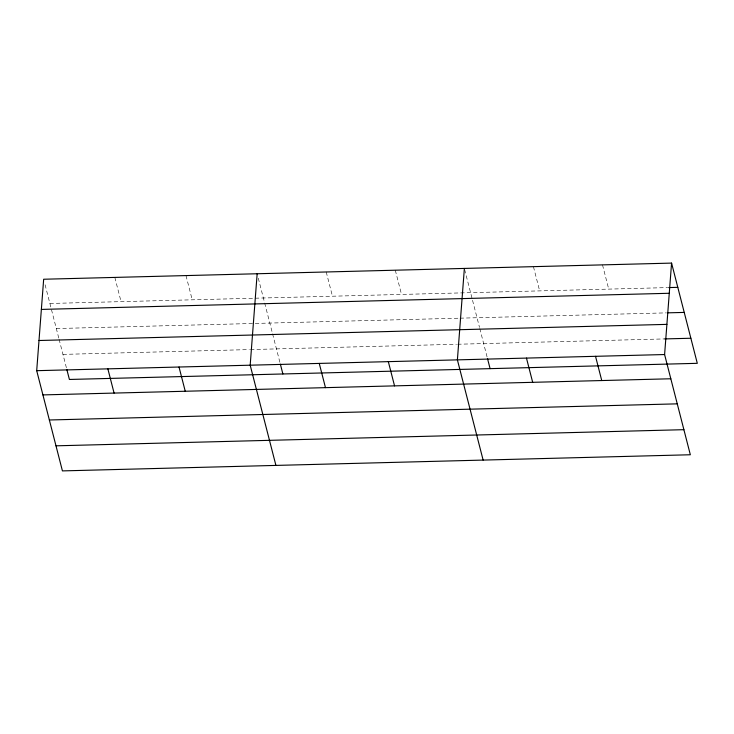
<?xml version="1.0" encoding="UTF-8"?>
<svg xmlns="http://www.w3.org/2000/svg" width="734" height="734" viewBox="0 0 734 734"><rect width="100%" height="100%" fill="white"/><g stroke="black" fill="none" stroke-linecap="round" stroke-linejoin="round"><path stroke-width="0.55" stroke-dasharray="3.67 2.75" d="M49.894 303.472L667.601 287.6M56.325 328.548L458.906 318.207M460.034 318.171L666.114 312.877M62.959 354.384L249.34 349.595M250.468 349.567L456.484 344.274M457.612 344.246L664.821 338.915M602.504 264.882L608.725 289.113M533.434 266.653L539.655 290.884M464.64 269.534L472.265 299.206M472.54 300.298L479.513 327.428M479.788 328.502L487.293 357.742M395.296 270.204L401.516 294.435M326.226 271.984L332.447 296.215M258.285 278.158L272.305 332.75M272.58 333.823L280.085 363.073M185.996 275.58L192.216 299.811M114.834 277.415L121.055 301.646M45.086 284.746L58.812 338.236M59.087 339.31L66.601 368.551"/><path stroke-width="1.1" d="M671.573 263.102L664.6 354.54L690.336 454.759L62.427 470.898L36.7 370.679L43.664 279.241L671.573 263.102L697.3 363.321L69.4 379.46L66.877 369.642M257.157 273.754L250.184 365.193L275.92 465.411M464.365 268.433L457.392 359.871L483.128 460.08M668.729 287.572L677.794 287.343M41.37 309.418L669.27 293.279M667.243 312.849L684.226 312.418M39.003 340.503L666.903 324.373M664.821 338.915L690.859 338.246M36.7 370.679L664.6 354.54M42.921 394.91L670.821 378.772M49.361 419.986L677.262 403.847M55.995 445.822L683.895 429.684M595.531 356.32L601.752 380.551M526.462 358.091L532.682 382.322M487.578 358.834L490.092 368.651M388.323 361.642L394.543 385.873M319.253 363.413L325.474 387.653M280.37 364.156L282.884 373.973M179.023 367.018L185.243 391.25M107.861 368.844L114.082 393.085"/></g></svg>
